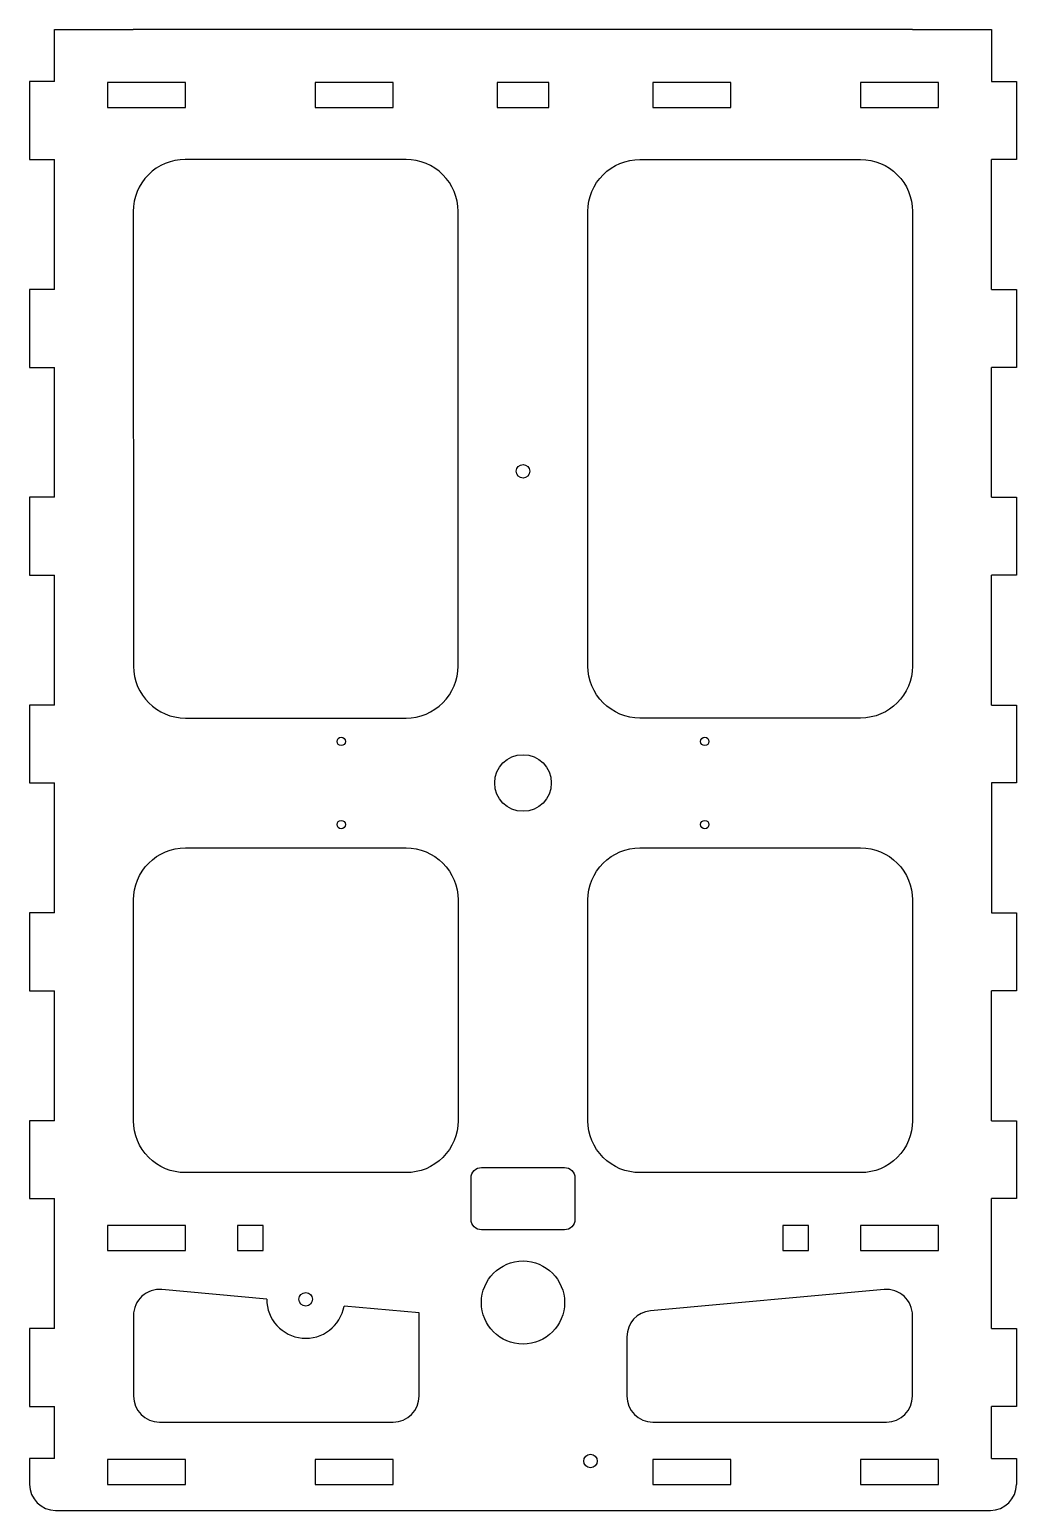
# Model space of a CAD drawing. Header units: millimetres. Extents: x -95 to 95, y -140 to 145.
import ezdxf

# ---------------------------------------------------------------- set-up
doc = ezdxf.new("R2010")
doc.units = ezdxf.units.MM
doc.layers.get('0').update_dxf_attribs({"linetype": 'CONTINUOUS'})

msp = doc.modelspace()

# ---------------------------------------------------------------- linework, layer by layer
for p, q in [((-90.2, 135), (-90.2, 145)), ((-90.2, 145), (-75.06, 145)), ((75, 145), (-75.06, 145)), ((75, 145), (90.2, 145)), ((90.2, 145), (90.2, 135)), ((-90.2, 135), (-95, 135)), ((-95, 135), (-95, 120)), ((-65, 134.8), (-80, 134.8)), ((-80, 134.8), (-80, 130)), ((-65, 130), (-65, 134.8)), ((-25, 134.8), (-40, 134.8)), ((-40, 134.8), (-40, 130)), ((-25, 130), (-25, 134.8)), ((40, 134.8), (25, 134.8)), ((25, 134.8), (25, 130)), ((40, 130), (40, 134.8)), ((80, 134.8), (65, 134.8)), ((65, 134.8), (65, 130)), ((80, 130), (80, 134.8)), ((90.2, 135), (95, 135)), ((95, 135), (95, 120)), ((-80, 130), (-65, 130)), ((-40, 130), (-25, 130)), ((25, 130), (40, 130)), ((65, 130), (80, 130)), ((-95, 120), (-90.2, 120)), ((-90.2, 95), (-90.2, 120)), ((95, 120), (90.2, 120)), ((90.2, 95), (90.2, 120)), ((-90.2, 95), (-95, 95)), ((-95, 95), (-95, 80)), ((90.2, 95), (95, 95)), ((95, 95), (95, 80)), ((-95, 80), (-90.2, 80)), ((-90.2, 55), (-90.2, 80)), ((95, 80), (90.2, 80)), ((90.2, 55), (90.2, 80)), ((-90.2, 55), (-95, 55)), ((-95, 55), (-95, 40)), ((90.2, 55), (95, 55)), ((95, 55), (95, 40)), ((-95, 40), (-90.2, 40)), ((-90.2, 15), (-90.2, 40)), ((95, 40), (90.2, 40)), ((90.2, 15), (90.2, 40)), ((-90.2, 15), (-95, 15)), ((-95, 15), (-95, 0)), ((90.2, 15), (95, 15)), ((95, 15), (95, 0)), ((-95, 0), (-90.2, 0)), ((-90.2, -25), (-90.2, 0)), ((95, 0), (90.2, 0)), ((90.2, 0), (90.2, -25)), ((-90.2, -25), (-95, -25)), ((-95, -25), (-95, -40)), ((90.2, -25), (95, -25)), ((95, -25), (95, -40)), ((-95, -40), (-90.2, -40)), ((-90.2, -65), (-90.2, -40)), ((95, -40), (90.2, -40)), ((90.2, -65), (90.2, -40)), ((-90.2, -65), (-95, -65)), ((-95, -65), (-95, -80)), ((90.2, -65), (95, -65)), ((95, -65), (95, -80)), ((-95, -80), (-90.2, -80)), ((-90.2, -105), (-90.2, -80)), ((95, -80), (90.2, -80)), ((90.2, -105), (90.2, -80)), ((-49.33, -99.33), (-69.55, -97.5)), ((69.55, -97.5), (24.55, -101.59)), ((-75, -102.48), (-75, -118)), ((-20, -102), (-34.44, -100.69)), ((-20, -118), (-20, -102)), ((75, -118), (75, -102.48)), ((-95, -105), (-95, -120)), ((-90.2, -105), (-95, -105)), ((90.2, -105), (95, -105)), ((95, -105), (95, -120)), ((20, -106.57), (20, -118)), ((-95, -120), (-90.2, -120)), ((-90.2, -130), (-90.2, -120)), ((95, -120), (90.2, -120)), ((90.2, -130), (90.2, -120)), ((-70, -123), (-25, -123)), ((25, -123), (70, -123)), ((-90.2, -130), (-95, -130)), ((-95, -130), (-95, -135)), ((-80, -130.2), (-80, -135)), ((-65, -130.2), (-80, -130.2)), ((-65, -135), (-65, -130.2)), ((-40, -130.2), (-40, -135)), ((-25, -130.2), (-40, -130.2)), ((-25, -135), (-25, -130.2)), ((25, -130.2), (25, -135)), ((40, -130.2), (25, -130.2)), ((40, -135), (40, -130.2)), ((65, -130.2), (65, -135)), ((80, -130.2), (65, -130.2)), ((80, -135), (80, -130.2)), ((90.2, -130), (95, -130)), ((95, -130), (95, -135)), ((-80, -135), (-65, -135)), ((-40, -135), (-25, -135)), ((25, -135), (40, -135)), ((65, -135), (80, -135)), ((-90, -140), (90, -140))]:
    msp.add_line(p, q)
for points in [[(5, 130), (5, 134.8), (-5, 134.8), (-5, 130)], [(-80, -90), (-65, -90), (-65, -85.2), (-80, -85.2)], [(-55, -90), (-50, -90), (-50, -85.2), (-55, -85.2)], [(50, -90), (55, -90), (55, -85.2), (50, -85.2)], [(65, -90), (80, -90), (80, -85.2), (65, -85.2)]]:
    msp.add_lwpolyline(points, close=True)
for points in [[(-22.5, 120), (-65.05, 120, 0.414373), (-75.05, 109.99), (-75, 22.49, 0.414054), (-65, 12.5), (-22.5, 12.5, 0.414214), (-12.5, 22.5), (-12.5, 110, 0.414214)], [(22.5, 120), (65, 120, -0.414221), (75, 110), (75, 22.5, -0.414206), (65, 12.5), (22.5, 12.5, -0.414214), (12.5, 22.5), (12.5, 110, -0.414214)], [(-12.5, -22.5), (-12.5, -65, -0.414214), (-22.5, -75), (-65, -75, -0.414214), (-75, -65), (-75, -22.5, -0.414214), (-65, -12.5), (-22.5, -12.5, -0.414214)], [(75, -22.5), (75, -65, -0.414214), (65, -75), (22.5, -75, -0.414214), (12.5, -65), (12.5, -22.5, -0.414214), (22.5, -12.5), (65, -12.5, -0.414214)], [(8, -86), (-8, -86, -0.414214), (-10, -84), (-10, -76, -0.414214), (-8, -74), (8, -74, -0.414214), (10, -76), (10, -84, -0.414214)]]:
    msp.add_lwpolyline(points, format="xyb", close=True)
for centre, radius in [((0, 60), 1.3), ((-35, 8), 0.8), ((35, 8), 0.8), ((0, 0), 5.45), ((-35, -8), 0.8), ((35, -8), 0.8), ((0, -100), 8), ((-41.83, -99.37), 1.3), ((13, -130.5), 1.3)]:
    msp.add_circle(centre, radius)
for centre, radius, start, end in [((-70, -102.48), 5, 84.8056, 180), ((-41.83, -99.37), 7.5, 179.7144, 349.8968), ((70, -102.48), 5, 0, 95.1944), ((25, -106.57), 5, 95.1944, 180), ((-70, -118), 5, 180, 270), ((-25, -118), 5, -90, 0), ((25, -118), 5, 180, 270), ((70, -118), 5, -90, 0), ((-90, -135), 5, 180, 270), ((90, -135), 5, 270, 360)]:
    msp.add_arc(centre, radius, start, end)

doc.saveas('drawing.dxf')
